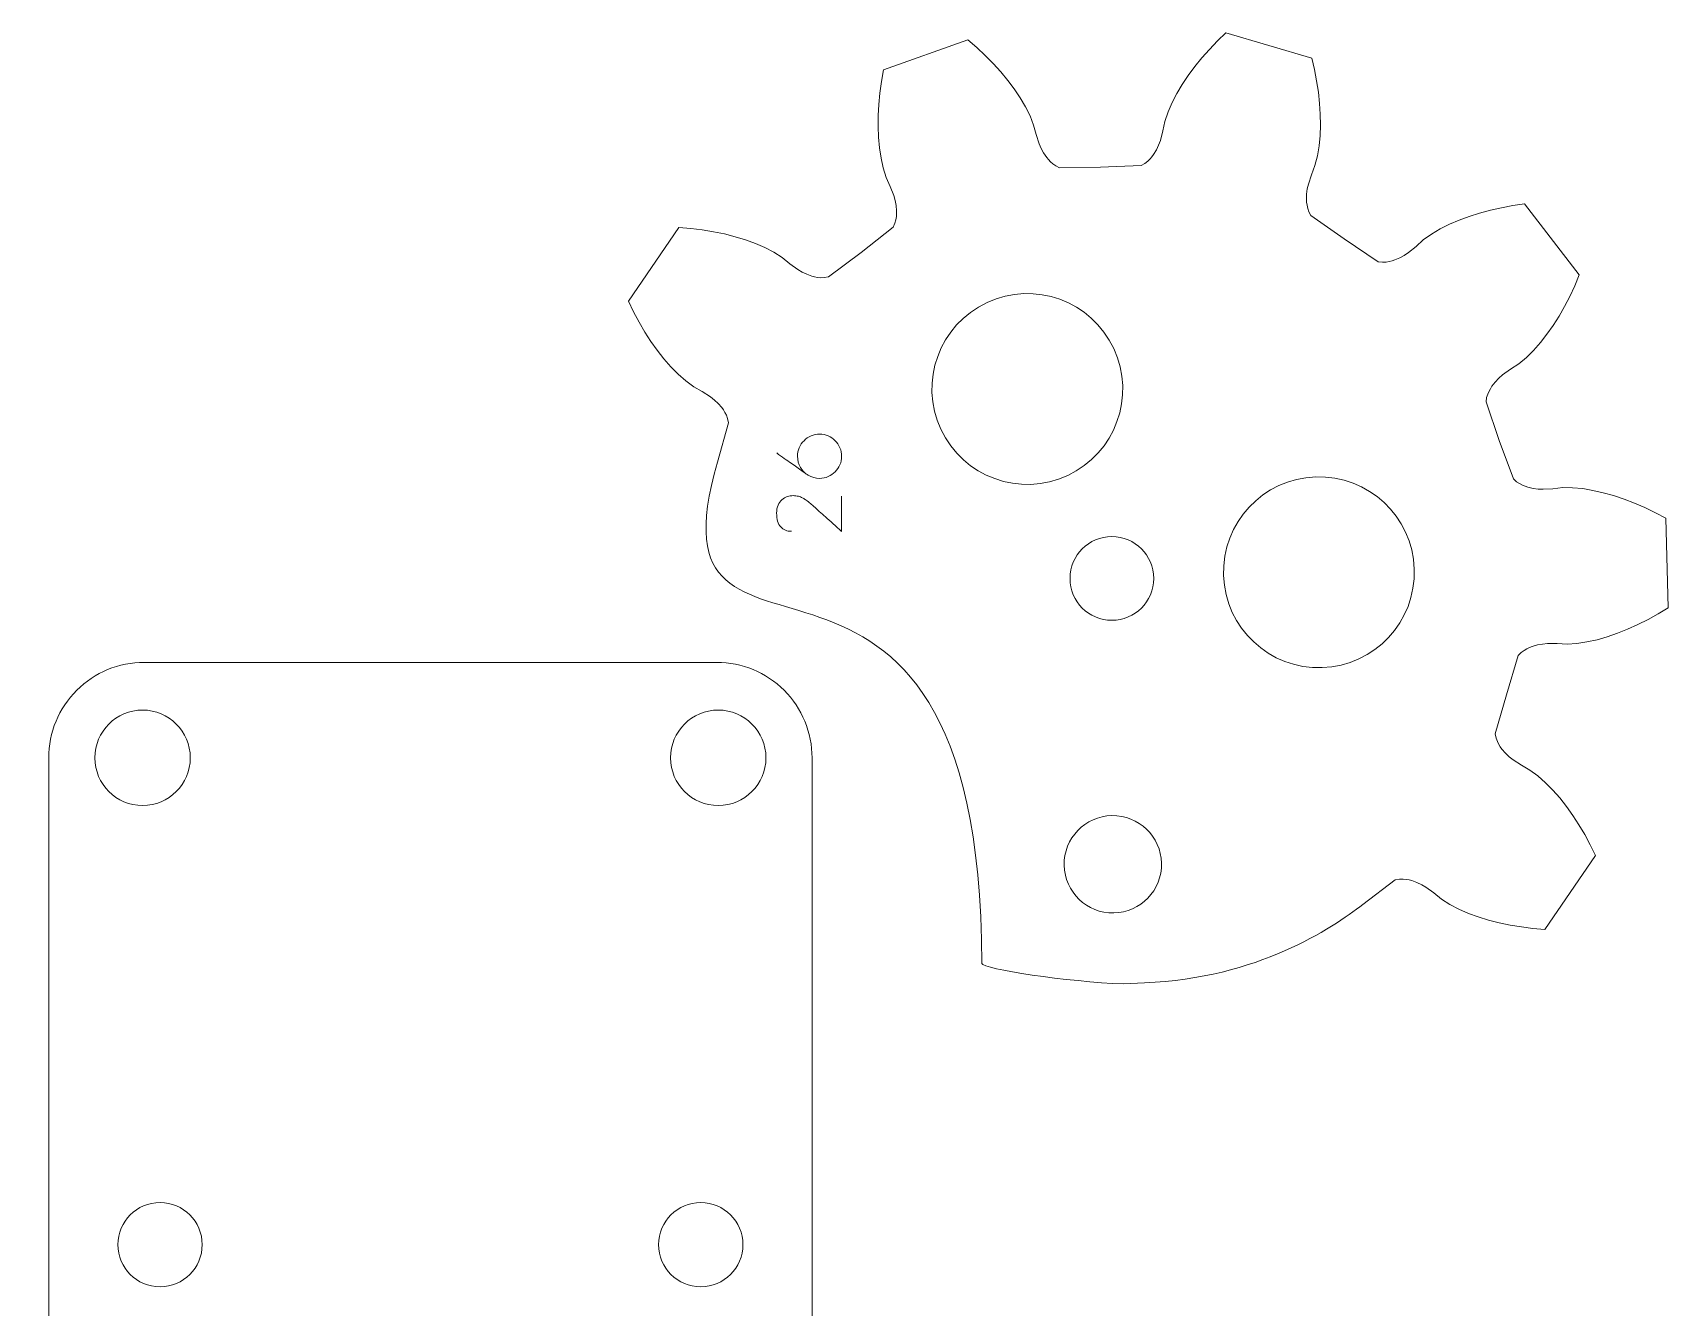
# Model space of a CAD drawing. Header units: millimetres. Extents: x 1 to 3601, y 1 to 1216.
# Drawn here: x 511.7 to 563.2, y 113.8 to 153.9 of the extents above; entities that cross this region are included whole.
import ezdxf

# ---------------------------------------------------------------- set-up
doc = ezdxf.new("R2010")
doc.units = ezdxf.units.MM
doc.layers.get('0').update_dxf_attribs({"lineweight": 5})
doc.layers.add('MARCATGE', color=1, linetype='Continuous', lineweight=5)
doc.layers.add('TALL 1', color=4, linetype='Continuous', lineweight=5)

msp = doc.modelspace()

# ---------------------------------------------------------------- linework, layer by layer
for points, knots in [([(545.3, 149.644), (545.3, 149.644), (544.017, 149.622), (544.017, 149.622), (544.017, 149.622), (544.017, 149.622), (543.896, 149.683), (543.896, 149.683), (543.896, 149.683), (543.896, 149.683), (543.805, 149.747), (543.805, 149.747), (543.805, 149.747), (543.805, 149.747), (543.73, 149.814), (543.73, 149.814), (543.73, 149.814), (543.73, 149.814), (543.666, 149.881), (543.666, 149.881), (543.666, 149.881), (543.666, 149.881), (543.609, 149.95), (543.609, 149.95), (543.609, 149.95), (543.609, 149.95), (543.514, 150.09), (543.514, 150.09), (543.514, 150.09), (543.514, 150.09), (543.437, 150.232), (543.437, 150.232), (543.437, 150.232), (543.437, 150.232), (543.373, 150.377), (543.373, 150.377), (543.373, 150.377), (543.373, 150.377), (543.276, 150.671), (543.276, 150.671), (543.276, 150.671), (543.276, 150.671), (543.199, 150.968), (543.199, 150.968), (543.199, 150.968), (543.199, 150.968), (543.085, 151.259), (543.085, 151.259), (543.085, 151.259), (543.085, 151.259), (542.942, 151.544), (542.942, 151.544), (542.942, 151.544), (542.942, 151.544), (542.776, 151.824), (542.776, 151.824), (542.776, 151.824), (542.776, 151.824), (542.591, 152.1), (542.591, 152.1), (542.591, 152.1), (542.591, 152.1), (542.387, 152.37), (542.387, 152.37), (542.387, 152.37), (542.387, 152.37), (542.167, 152.636), (542.167, 152.636), (542.167, 152.636), (542.167, 152.636), (541.93, 152.897), (541.93, 152.897), (541.93, 152.897), (541.93, 152.897), (541.679, 153.151), (541.679, 153.151), (541.679, 153.151), (541.679, 153.151), (541.412, 153.4), (541.412, 153.4), (541.412, 153.4), (541.412, 153.4), (541.131, 153.643), (541.131, 153.643), (541.131, 153.643), (541.131, 153.643), (538.478, 152.699), (538.478, 152.699), (538.478, 152.699), (538.478, 152.699), (538.414, 152.334), (538.414, 152.334), (538.414, 152.334), (538.414, 152.334), (538.365, 151.972), (538.365, 151.972), (538.365, 151.972), (538.365, 151.972), (538.33, 151.616), (538.33, 151.616), (538.33, 151.616), (538.33, 151.616), (538.311, 151.264), (538.311, 151.264), (538.311, 151.264), (538.311, 151.264), (538.309, 150.919), (538.309, 150.919), (538.309, 150.919), (538.309, 150.919), (538.322, 150.581), (538.322, 150.581), (538.322, 150.581), (538.322, 150.581), (538.352, 150.25), (538.352, 150.25), (538.352, 150.25), (538.352, 150.25), (538.401, 149.928), (538.401, 149.928), (538.401, 149.928), (538.401, 149.928), (538.47, 149.617), (538.47, 149.617), (538.47, 149.617), (538.47, 149.617), (538.565, 149.319), (538.565, 149.319), (538.565, 149.319), (538.565, 149.319), (538.693, 149.04), (538.693, 149.04), (538.693, 149.04), (538.693, 149.04), (538.804, 148.751), (538.804, 148.751), (538.804, 148.751), (538.804, 148.751), (538.846, 148.599), (538.846, 148.599), (538.846, 148.599), (538.846, 148.599), (538.875, 148.439), (538.875, 148.439), (538.875, 148.439), (538.875, 148.439), (538.89, 148.271), (538.89, 148.271), (538.89, 148.271), (538.89, 148.271), (538.89, 148.182), (538.89, 148.182), (538.89, 148.182), (538.89, 148.182), (538.883, 148.089), (538.883, 148.089), (538.883, 148.089), (538.883, 148.089), (538.866, 147.99), (538.866, 147.99), (538.866, 147.99), (538.866, 147.99), (538.836, 147.882), (538.836, 147.882), (538.836, 147.882), (538.836, 147.882), (538.781, 147.758), (538.781, 147.758), (538.781, 147.758), (538.781, 147.758), (537.772, 146.965), (537.772, 146.965), (537.772, 146.965), (537.772, 146.965), (536.747, 146.193), (536.747, 146.193), (536.747, 146.193), (536.747, 146.193), (536.613, 146.171), (536.613, 146.171), (536.613, 146.171), (536.613, 146.171), (536.502, 146.17), (536.502, 146.17), (536.502, 146.17), (536.502, 146.17), (536.402, 146.18), (536.402, 146.18), (536.402, 146.18), (536.402, 146.18), (536.31, 146.196), (536.31, 146.196), (536.31, 146.196), (536.31, 146.196), (536.224, 146.219), (536.224, 146.219), (536.224, 146.219), (536.224, 146.219), (536.065, 146.276), (536.065, 146.276), (536.065, 146.276), (536.065, 146.276), (535.918, 146.346), (535.918, 146.346), (535.918, 146.346), (535.918, 146.346), (535.782, 146.425), (535.782, 146.425), (535.782, 146.425), (535.782, 146.425), (535.531, 146.606), (535.531, 146.606), (535.531, 146.606), (535.531, 146.606), (535.294, 146.802), (535.294, 146.802), (535.294, 146.802), (535.294, 146.802), (535.03, 146.969), (535.03, 146.969), (535.03, 146.969), (535.03, 146.969), (534.747, 147.116), (534.747, 147.116), (534.747, 147.116), (534.747, 147.116), (534.449, 147.245), (534.449, 147.245), (534.449, 147.245), (534.449, 147.245), (534.137, 147.359), (534.137, 147.359), (534.137, 147.359), (534.137, 147.359), (533.813, 147.459), (533.813, 147.459), (533.813, 147.459), (533.813, 147.459), (533.478, 147.544), (533.478, 147.544), (533.478, 147.544), (533.478, 147.544), (533.134, 147.616), (533.134, 147.616), (533.134, 147.616), (533.134, 147.616), (532.781, 147.674), (532.781, 147.674), (532.781, 147.674), (532.781, 147.674), (532.418, 147.719), (532.418, 147.719), (532.418, 147.719), (532.418, 147.719), (532.048, 147.75), (532.048, 147.75), (532.048, 147.75), (532.048, 147.75), (530.457, 145.427), (530.457, 145.427), (530.457, 145.427), (530.457, 145.427), (530.62, 145.093), (530.62, 145.093), (530.62, 145.093), (530.62, 145.093), (530.792, 144.772), (530.792, 144.772), (530.792, 144.772), (530.792, 144.772), (530.974, 144.463), (530.974, 144.463), (530.974, 144.463), (530.974, 144.463), (531.166, 144.168), (531.166, 144.168), (531.166, 144.168), (531.166, 144.168), (531.366, 143.887), (531.366, 143.887), (531.366, 143.887), (531.366, 143.887), (531.576, 143.621), (531.576, 143.621), (531.576, 143.621), (531.576, 143.621), (531.795, 143.371), (531.795, 143.371), (531.795, 143.371), (531.795, 143.371), (532.023, 143.14), (532.023, 143.14), (532.023, 143.14), (532.023, 143.14), (532.262, 142.928), (532.262, 142.928), (532.262, 142.928), (532.262, 142.928), (532.514, 142.743), (532.514, 142.743), (532.514, 142.743), (532.514, 142.743), (532.782, 142.593), (532.782, 142.593), (532.782, 142.593), (532.782, 142.593), (533.041, 142.425), (533.041, 142.425), (533.041, 142.425), (533.041, 142.425), (533.164, 142.326), (533.164, 142.326), (533.164, 142.326), (533.164, 142.326), (533.282, 142.214), (533.282, 142.214), (533.282, 142.214), (533.282, 142.214), (533.393, 142.086), (533.393, 142.086), (533.393, 142.086), (533.393, 142.086), (533.445, 142.014), (533.445, 142.014), (533.445, 142.014), (533.445, 142.014), (533.494, 141.935), (533.494, 141.935), (533.494, 141.935), (533.494, 141.935), (533.539, 141.845), (533.539, 141.845), (533.539, 141.845), (533.539, 141.845), (533.578, 141.741), (533.578, 141.741), (533.578, 141.741), (533.578, 141.741), (533.606, 141.608), (533.606, 141.608), (533.606, 141.608), (533.606, 141.608), (533.256, 140.373), (533.256, 140.373), (533.256, 140.373), (530.826, 131.965), (541.506, 141.022), (541.572, 124.62), (541.572, 124.62), (541.591, 124.442), (544.286, 124.043), (546.017, 123.975), (546.017, 123.975), (546.017, 123.975), (546.688, 124.011), (546.688, 124.011), (546.688, 124.011), (550.238, 124.154), (552.581, 125.718), (553.545, 126.474), (553.545, 126.474), (553.545, 126.474), (554.57, 127.247), (554.57, 127.247), (554.57, 127.247), (554.57, 127.247), (554.704, 127.268), (554.704, 127.268), (554.704, 127.268), (554.704, 127.268), (554.815, 127.27), (554.815, 127.27), (554.815, 127.27), (554.815, 127.27), (554.915, 127.26), (554.915, 127.26), (554.915, 127.26), (554.915, 127.26), (555.007, 127.243), (555.007, 127.243), (555.007, 127.243), (555.007, 127.243), (555.093, 127.221), (555.093, 127.221), (555.093, 127.221), (555.093, 127.221), (555.252, 127.163), (555.252, 127.163), (555.252, 127.163), (555.252, 127.163), (555.399, 127.094), (555.399, 127.094), (555.399, 127.094), (555.399, 127.094), (555.535, 127.015), (555.535, 127.015), (555.535, 127.015), (555.535, 127.015), (555.786, 126.834), (555.786, 126.834), (555.786, 126.834), (555.786, 126.834), (556.023, 126.638), (556.023, 126.638), (556.023, 126.638), (556.023, 126.638), (556.286, 126.47), (556.286, 126.47), (556.286, 126.47), (556.286, 126.47), (556.57, 126.324), (556.57, 126.324), (556.57, 126.324), (556.57, 126.324), (556.868, 126.194), (556.868, 126.194), (556.868, 126.194), (556.868, 126.194), (557.18, 126.08), (557.18, 126.08), (557.18, 126.08), (557.18, 126.08), (557.504, 125.981), (557.504, 125.981), (557.504, 125.981), (557.504, 125.981), (557.839, 125.896), (557.839, 125.896), (557.839, 125.896), (557.839, 125.896), (558.183, 125.824), (558.183, 125.824), (558.183, 125.824), (558.183, 125.824), (558.537, 125.766), (558.537, 125.766), (558.537, 125.766), (558.537, 125.766), (558.899, 125.721), (558.899, 125.721), (558.899, 125.721), (558.899, 125.721), (559.269, 125.69), (559.269, 125.69), (559.269, 125.69), (559.269, 125.69), (560.86, 128.012), (560.86, 128.012), (560.86, 128.012), (560.86, 128.012), (560.697, 128.346), (560.697, 128.346), (560.697, 128.346), (560.697, 128.346), (560.524, 128.668), (560.524, 128.668), (560.524, 128.668), (560.524, 128.668), (560.343, 128.976), (560.343, 128.976), (560.343, 128.976), (560.343, 128.976), (560.151, 129.272), (560.151, 129.272), (560.151, 129.272), (560.151, 129.272), (559.951, 129.553), (559.951, 129.553), (559.951, 129.553), (559.951, 129.553), (559.741, 129.819), (559.741, 129.819), (559.741, 129.819), (559.741, 129.819), (559.522, 130.068), (559.522, 130.068), (559.522, 130.068), (559.522, 130.068), (559.294, 130.3), (559.294, 130.3), (559.294, 130.3), (559.294, 130.3), (559.055, 130.511), (559.055, 130.511), (559.055, 130.511), (559.055, 130.511), (558.803, 130.696), (558.803, 130.696), (558.803, 130.696), (558.803, 130.696), (558.535, 130.846), (558.535, 130.846), (558.535, 130.846), (558.535, 130.846), (558.276, 131.015), (558.276, 131.015), (558.276, 131.015), (558.276, 131.015), (558.153, 131.114), (558.153, 131.114), (558.153, 131.114), (558.153, 131.114), (558.035, 131.226), (558.035, 131.226), (558.035, 131.226), (558.035, 131.226), (557.924, 131.353), (557.924, 131.353), (557.924, 131.353), (557.924, 131.353), (557.872, 131.425), (557.872, 131.425), (557.872, 131.425), (557.872, 131.425), (557.823, 131.505), (557.823, 131.505), (557.823, 131.505), (557.823, 131.505), (557.778, 131.594), (557.778, 131.594), (557.778, 131.594), (557.778, 131.594), (557.739, 131.699), (557.739, 131.699), (557.739, 131.699), (557.739, 131.699), (557.711, 131.832), (557.711, 131.832), (557.711, 131.832), (557.711, 131.832), (558.061, 133.066), (558.061, 133.066), (558.061, 133.066), (558.061, 133.066), (558.436, 134.294), (558.436, 134.294), (558.436, 134.294), (558.436, 134.294), (558.531, 134.39), (558.531, 134.39), (558.531, 134.39), (558.531, 134.39), (558.621, 134.457), (558.621, 134.457), (558.621, 134.457), (558.621, 134.457), (558.707, 134.508), (558.707, 134.508), (558.707, 134.508), (558.707, 134.508), (558.792, 134.548), (558.792, 134.548), (558.792, 134.548), (558.792, 134.548), (558.875, 134.58), (558.875, 134.58), (558.875, 134.58), (558.875, 134.58), (559.037, 134.627), (559.037, 134.627), (559.037, 134.627), (559.037, 134.627), (559.196, 134.657), (559.196, 134.657), (559.196, 134.657), (559.196, 134.657), (559.354, 134.674), (559.354, 134.674), (559.354, 134.674), (559.354, 134.674), (559.663, 134.675), (559.663, 134.675), (559.663, 134.675), (559.663, 134.675), (559.969, 134.656), (559.969, 134.656), (559.969, 134.656), (559.969, 134.656), (560.281, 134.675), (560.281, 134.675), (560.281, 134.675), (560.281, 134.675), (560.597, 134.723), (560.597, 134.723), (560.597, 134.723), (560.597, 134.723), (560.914, 134.794), (560.914, 134.794), (560.914, 134.794), (560.914, 134.794), (561.234, 134.885), (561.234, 134.885), (561.234, 134.885), (561.234, 134.885), (561.554, 134.995), (561.554, 134.995), (561.554, 134.995), (561.554, 134.995), (561.875, 135.122), (561.875, 135.122), (561.875, 135.122), (561.875, 135.122), (562.196, 135.266), (562.196, 135.266), (562.196, 135.266), (562.196, 135.266), (562.516, 135.427), (562.516, 135.427), (562.516, 135.427), (562.516, 135.427), (562.835, 135.604), (562.835, 135.604), (562.835, 135.604), (562.835, 135.604), (563.153, 135.796), (563.153, 135.796), (563.153, 135.796), (563.153, 135.796), (563.075, 138.611), (563.075, 138.611), (563.075, 138.611), (563.075, 138.611), (562.747, 138.785), (562.747, 138.785), (562.747, 138.785), (562.747, 138.785), (562.418, 138.943), (562.418, 138.943), (562.418, 138.943), (562.418, 138.943), (562.09, 139.086), (562.09, 139.086), (562.09, 139.086), (562.09, 139.086), (561.761, 139.213), (561.761, 139.213), (561.761, 139.213), (561.761, 139.213), (561.434, 139.322), (561.434, 139.322), (561.434, 139.322), (561.434, 139.322), (561.108, 139.414), (561.108, 139.414), (561.108, 139.414), (561.108, 139.414), (560.784, 139.487), (560.784, 139.487), (560.784, 139.487), (560.784, 139.487), (560.463, 139.541), (560.463, 139.541), (560.463, 139.541), (560.463, 139.541), (560.146, 139.571), (560.146, 139.571), (560.146, 139.571), (560.146, 139.571), (559.833, 139.573), (559.833, 139.573), (559.833, 139.573), (559.833, 139.573), (559.528, 139.537), (559.528, 139.537), (559.528, 139.537), (559.528, 139.537), (559.219, 139.521), (559.219, 139.521), (559.219, 139.521), (559.219, 139.521), (559.061, 139.529), (559.061, 139.529), (559.061, 139.529), (559.061, 139.529), (558.901, 139.55), (558.901, 139.55), (558.901, 139.55), (558.901, 139.55), (558.736, 139.588), (558.736, 139.588), (558.736, 139.588), (558.736, 139.588), (558.651, 139.615), (558.651, 139.615), (558.651, 139.615), (558.651, 139.615), (558.565, 139.651), (558.565, 139.651), (558.565, 139.651), (558.565, 139.651), (558.476, 139.697), (558.476, 139.697), (558.476, 139.697), (558.476, 139.697), (558.383, 139.759), (558.383, 139.759), (558.383, 139.759), (558.383, 139.759), (558.282, 139.849), (558.282, 139.849), (558.282, 139.849), (558.282, 139.849), (557.84, 141.054), (557.84, 141.054), (557.84, 141.054), (557.84, 141.054), (557.422, 142.267), (557.422, 142.267), (557.422, 142.267), (557.422, 142.267), (557.442, 142.401), (557.442, 142.401), (557.442, 142.401), (557.442, 142.401), (557.476, 142.508), (557.476, 142.508), (557.476, 142.508), (557.476, 142.508), (557.516, 142.6), (557.516, 142.6), (557.516, 142.6), (557.516, 142.6), (557.56, 142.682), (557.56, 142.682), (557.56, 142.682), (557.56, 142.682), (557.608, 142.757), (557.608, 142.757), (557.608, 142.757), (557.608, 142.757), (557.712, 142.891), (557.712, 142.891), (557.712, 142.891), (557.712, 142.891), (557.823, 143.008), (557.823, 143.008), (557.823, 143.008), (557.823, 143.008), (557.941, 143.114), (557.941, 143.114), (557.941, 143.114), (557.941, 143.114), (558.19, 143.297), (558.19, 143.297), (558.19, 143.297), (558.19, 143.297), (558.449, 143.461), (558.449, 143.461), (558.449, 143.461), (558.449, 143.461), (558.69, 143.66), (558.69, 143.66), (558.69, 143.66), (558.69, 143.66), (558.917, 143.884), (558.917, 143.884), (558.917, 143.884), (558.917, 143.884), (559.133, 144.129), (559.133, 144.129), (559.133, 144.129), (559.133, 144.129), (559.338, 144.39), (559.338, 144.39), (559.338, 144.39), (559.338, 144.39), (559.532, 144.667), (559.532, 144.667), (559.532, 144.667), (559.532, 144.667), (559.717, 144.959), (559.717, 144.959), (559.717, 144.959), (559.717, 144.959), (559.891, 145.264), (559.891, 145.264), (559.891, 145.264), (559.891, 145.264), (560.056, 145.582), (560.056, 145.582), (560.056, 145.582), (560.056, 145.582), (560.211, 145.913), (560.211, 145.913), (560.211, 145.913), (560.211, 145.913), (560.355, 146.255), (560.355, 146.255), (560.355, 146.255), (560.355, 146.255), (558.637, 148.486), (558.637, 148.486), (558.637, 148.486), (558.637, 148.486), (558.269, 148.435), (558.269, 148.435), (558.269, 148.435), (558.269, 148.435), (557.91, 148.37), (557.91, 148.37), (557.91, 148.37), (557.91, 148.37), (557.561, 148.292), (557.561, 148.292), (557.561, 148.292), (557.561, 148.292), (557.221, 148.202), (557.221, 148.202), (557.221, 148.202), (557.221, 148.202), (556.892, 148.098), (556.892, 148.098), (556.892, 148.098), (556.892, 148.098), (556.574, 147.981), (556.574, 147.981), (556.574, 147.981), (556.574, 147.981), (556.269, 147.85), (556.269, 147.85), (556.269, 147.85), (556.269, 147.85), (555.978, 147.704), (555.978, 147.704), (555.978, 147.704), (555.978, 147.704), (555.703, 147.542), (555.703, 147.542), (555.703, 147.542), (555.703, 147.542), (555.449, 147.36), (555.449, 147.36), (555.449, 147.36), (555.449, 147.36), (555.224, 147.151), (555.224, 147.151), (555.224, 147.151), (555.224, 147.151), (554.983, 146.957), (554.983, 146.957), (554.983, 146.957), (554.983, 146.957), (554.851, 146.87), (554.851, 146.87), (554.851, 146.87), (554.851, 146.87), (554.708, 146.793), (554.708, 146.793), (554.708, 146.793), (554.708, 146.793), (554.553, 146.727), (554.553, 146.727), (554.553, 146.727), (554.553, 146.727), (554.468, 146.699), (554.468, 146.699), (554.468, 146.699), (554.468, 146.699), (554.377, 146.677), (554.377, 146.677), (554.377, 146.677), (554.377, 146.677), (554.278, 146.662), (554.278, 146.662), (554.278, 146.662), (554.278, 146.662), (554.167, 146.657), (554.167, 146.657), (554.167, 146.657), (554.167, 146.657), (554.032, 146.672), (554.032, 146.672), (554.032, 146.672), (554.032, 146.672), (552.966, 147.386), (552.966, 147.386), (552.966, 147.386), (552.966, 147.386), (551.914, 148.122), (551.914, 148.122), (551.914, 148.122), (551.914, 148.122), (551.852, 148.243), (551.852, 148.243), (551.852, 148.243), (551.852, 148.243), (551.817, 148.349), (551.817, 148.349), (551.817, 148.349), (551.817, 148.349), (551.795, 148.447), (551.795, 148.447), (551.795, 148.447), (551.795, 148.447), (551.783, 148.539), (551.783, 148.539), (551.783, 148.539), (551.783, 148.539), (551.777, 148.628), (551.777, 148.628), (551.777, 148.628), (551.777, 148.628), (551.783, 148.797), (551.783, 148.797), (551.783, 148.797), (551.783, 148.797), (551.804, 148.958), (551.804, 148.958), (551.804, 148.958), (551.804, 148.958), (551.837, 149.112), (551.837, 149.112), (551.837, 149.112), (551.837, 149.112), (551.931, 149.407), (551.931, 149.407), (551.931, 149.407), (551.931, 149.407), (552.044, 149.692), (552.044, 149.692), (552.044, 149.692), (552.044, 149.692), (552.122, 149.995), (552.122, 149.995), (552.122, 149.995), (552.122, 149.995), (552.174, 150.31), (552.174, 150.31), (552.174, 150.31), (552.174, 150.31), (552.205, 150.634), (552.205, 150.634), (552.205, 150.634), (552.205, 150.634), (552.217, 150.965), (552.217, 150.965), (552.217, 150.965), (552.217, 150.965), (552.211, 151.304), (552.211, 151.304), (552.211, 151.304), (552.211, 151.304), (552.189, 151.649), (552.189, 151.649), (552.189, 151.649), (552.189, 151.649), (552.151, 151.998), (552.151, 151.998), (552.151, 151.998), (552.151, 151.998), (552.097, 152.353), (552.097, 152.353), (552.097, 152.353), (552.097, 152.353), (552.028, 152.711), (552.028, 152.711), (552.028, 152.711), (552.028, 152.711), (551.943, 153.072), (551.943, 153.072), (551.943, 153.072), (551.943, 153.072), (549.242, 153.868), (549.242, 153.868), (549.242, 153.868), (549.242, 153.868), (548.975, 153.61), (548.975, 153.61), (548.975, 153.61), (548.975, 153.61), (548.723, 153.346), (548.723, 153.346), (548.723, 153.346), (548.723, 153.346), (548.485, 153.078), (548.485, 153.078), (548.485, 153.078), (548.485, 153.078), (548.264, 152.805), (548.264, 152.805), (548.264, 152.805), (548.264, 152.805), (548.058, 152.527), (548.058, 152.527), (548.058, 152.527), (548.058, 152.527), (547.87, 152.246), (547.87, 152.246), (547.87, 152.246), (547.87, 152.246), (547.7, 151.96), (547.7, 151.96), (547.7, 151.96), (547.7, 151.96), (547.551, 151.672), (547.551, 151.672), (547.551, 151.672), (547.551, 151.672), (547.424, 151.379), (547.424, 151.379), (547.424, 151.379), (547.424, 151.379), (547.325, 151.082), (547.325, 151.082), (547.325, 151.082), (547.325, 151.082), (547.265, 150.781), (547.265, 150.781), (547.265, 150.781), (547.265, 150.781), (547.185, 150.483), (547.185, 150.483), (547.185, 150.483), (547.185, 150.483), (547.129, 150.335), (547.129, 150.335), (547.129, 150.335), (547.129, 150.335), (547.059, 150.188), (547.059, 150.188), (547.059, 150.188), (547.059, 150.188), (546.972, 150.043), (546.972, 150.043), (546.972, 150.043), (546.972, 150.043), (546.92, 149.971), (546.92, 149.971), (546.92, 149.971), (546.92, 149.971), (546.859, 149.9), (546.859, 149.9), (546.859, 149.9), (546.859, 149.9), (546.788, 149.83), (546.788, 149.83), (546.788, 149.83), (546.788, 149.83), (546.7, 149.76), (546.7, 149.76), (546.7, 149.76), (546.7, 149.76), (546.583, 149.693), (546.583, 149.693), (546.583, 149.693), (546.583, 149.693), (545.3, 149.644), (545.3, 149.644)], [0, 0, 0, 0, 0.003802, 0.003802, 0.003802, 0.003802, 0.007605, 0.007605, 0.007605, 0.007605, 0.011407, 0.011407, 0.011407, 0.011407, 0.015209, 0.015209, 0.015209, 0.015209, 0.019011, 0.019011, 0.019011, 0.019011, 0.022814, 0.022814, 0.022814, 0.022814, 0.026616, 0.026616, 0.026616, 0.026616, 0.030418, 0.030418, 0.030418, 0.030418, 0.034221, 0.034221, 0.034221, 0.034221, 0.038023, 0.038023, 0.038023, 0.038023, 0.041825, 0.041825, 0.041825, 0.041825, 0.045627, 0.045627, 0.045627, 0.045627, 0.04943, 0.04943, 0.04943, 0.04943, 0.053232, 0.053232, 0.053232, 0.053232, 0.057034, 0.057034, 0.057034, 0.057034, 0.060837, 0.060837, 0.060837, 0.060837, 0.064639, 0.064639, 0.064639, 0.064639, 0.068441, 0.068441, 0.068441, 0.068441, 0.072243, 0.072243, 0.072243, 0.072243, 0.076046, 0.076046, 0.076046, 0.076046, 0.079848, 0.079848, 0.079848, 0.079848, 0.08365, 0.08365, 0.08365, 0.08365, 0.087452, 0.087452, 0.087452, 0.087452, 0.091255, 0.091255, 0.091255, 0.091255, 0.095057, 0.095057, 0.095057, 0.095057, 0.098859, 0.098859, 0.098859, 0.098859, 0.102662, 0.102662, 0.102662, 0.102662, 0.106464, 0.106464, 0.106464, 0.106464, 0.110266, 0.110266, 0.110266, 0.110266, 0.114068, 0.114068, 0.114068, 0.114068, 0.117871, 0.117871, 0.117871, 0.117871, 0.121673, 0.121673, 0.121673, 0.121673, 0.125475, 0.125475, 0.125475, 0.125475, 0.129278, 0.129278, 0.129278, 0.129278, 0.13308, 0.13308, 0.13308, 0.13308, 0.136882, 0.136882, 0.136882, 0.136882, 0.140684, 0.140684, 0.140684, 0.140684, 0.144487, 0.144487, 0.144487, 0.144487, 0.148289, 0.148289, 0.148289, 0.148289, 0.152091, 0.152091, 0.152091, 0.152091, 0.155894, 0.155894, 0.155894, 0.155894, 0.159696, 0.159696, 0.159696, 0.159696, 0.163498, 0.163498, 0.163498, 0.163498, 0.1673, 0.1673, 0.1673, 0.1673, 0.171103, 0.171103, 0.171103, 0.171103, 0.174905, 0.174905, 0.174905, 0.174905, 0.178707, 0.178707, 0.178707, 0.178707, 0.18251, 0.18251, 0.18251, 0.18251, 0.186312, 0.186312, 0.186312, 0.186312, 0.190114, 0.190114, 0.190114, 0.190114, 0.193916, 0.193916, 0.193916, 0.193916, 0.197719, 0.197719, 0.197719, 0.197719, 0.201521, 0.201521, 0.201521, 0.201521, 0.205323, 0.205323, 0.205323, 0.205323, 0.209125, 0.209125, 0.209125, 0.209125, 0.212928, 0.212928, 0.212928, 0.212928, 0.21673, 0.21673, 0.21673, 0.21673, 0.220532, 0.220532, 0.220532, 0.220532, 0.224335, 0.224335, 0.224335, 0.224335, 0.228137, 0.228137, 0.228137, 0.228137, 0.231939, 0.231939, 0.231939, 0.231939, 0.235741, 0.235741, 0.235741, 0.235741, 0.239544, 0.239544, 0.239544, 0.239544, 0.243346, 0.243346, 0.243346, 0.243346, 0.247148, 0.247148, 0.247148, 0.247148, 0.250951, 0.250951, 0.250951, 0.250951, 0.254753, 0.254753, 0.254753, 0.254753, 0.258555, 0.258555, 0.258555, 0.258555, 0.262357, 0.262357, 0.262357, 0.262357, 0.26616, 0.26616, 0.26616, 0.26616, 0.269962, 0.269962, 0.269962, 0.269962, 0.273764, 0.273764, 0.273764, 0.273764, 0.277567, 0.277567, 0.277567, 0.277567, 0.281369, 0.281369, 0.281369, 0.281369, 0.285171, 0.285171, 0.285171, 0.285171, 0.288973, 0.288973, 0.288973, 0.288973, 0.292776, 0.292776, 0.292776, 0.292776, 0.296578, 0.296578, 0.296578, 0.296578, 0.30038, 0.30038, 0.30038, 0.30038, 0.304183, 0.304183, 0.304183, 0.304183, 0.307985, 0.307985, 0.307985, 0.307985, 0.311787, 0.311787, 0.311787, 0.311787, 0.315589, 0.315589, 0.315589, 0.315589, 0.319392, 0.319392, 0.319392, 0.319392, 0.323194, 0.323194, 0.323194, 0.323194, 0.326996, 0.326996, 0.326996, 0.326996, 0.330798, 0.330798, 0.330798, 0.330798, 0.334601, 0.334601, 0.334601, 0.334601, 0.338403, 0.338403, 0.338403, 0.338403, 0.342205, 0.342205, 0.342205, 0.342205, 0.346008, 0.346008, 0.346008, 0.346008, 0.34981, 0.34981, 0.34981, 0.34981, 0.353612, 0.353612, 0.353612, 0.353612, 0.357414, 0.357414, 0.357414, 0.357414, 0.361217, 0.361217, 0.361217, 0.361217, 0.365019, 0.365019, 0.365019, 0.365019, 0.368821, 0.368821, 0.368821, 0.368821, 0.372624, 0.372624, 0.372624, 0.372624, 0.376426, 0.376426, 0.376426, 0.376426, 0.380228, 0.380228, 0.380228, 0.380228, 0.38403, 0.38403, 0.38403, 0.38403, 0.387833, 0.387833, 0.387833, 0.387833, 0.391635, 0.391635, 0.391635, 0.391635, 0.395437, 0.395437, 0.395437, 0.395437, 0.39924, 0.39924, 0.39924, 0.39924, 0.403042, 0.403042, 0.403042, 0.403042, 0.406844, 0.406844, 0.406844, 0.406844, 0.410646, 0.410646, 0.410646, 0.410646, 0.414449, 0.414449, 0.414449, 0.414449, 0.418251, 0.418251, 0.418251, 0.418251, 0.422053, 0.422053, 0.422053, 0.422053, 0.425856, 0.425856, 0.425856, 0.425856, 0.429658, 0.429658, 0.429658, 0.429658, 0.43346, 0.43346, 0.43346, 0.43346, 0.437262, 0.437262, 0.437262, 0.437262, 0.441065, 0.441065, 0.441065, 0.441065, 0.444867, 0.444867, 0.444867, 0.444867, 0.448669, 0.448669, 0.448669, 0.448669, 0.452471, 0.452471, 0.452471, 0.452471, 0.456274, 0.456274, 0.456274, 0.456274, 0.460076, 0.460076, 0.460076, 0.460076, 0.463878, 0.463878, 0.463878, 0.463878, 0.467681, 0.467681, 0.467681, 0.467681, 0.471483, 0.471483, 0.471483, 0.471483, 0.475285, 0.475285, 0.475285, 0.475285, 0.479087, 0.479087, 0.479087, 0.479087, 0.48289, 0.48289, 0.48289, 0.48289, 0.486692, 0.486692, 0.486692, 0.486692, 0.490494, 0.490494, 0.490494, 0.490494, 0.494297, 0.494297, 0.494297, 0.494297, 0.498099, 0.498099, 0.498099, 0.498099, 0.501901, 0.501901, 0.501901, 0.501901, 0.505703, 0.505703, 0.505703, 0.505703, 0.509506, 0.509506, 0.509506, 0.509506, 0.513308, 0.513308, 0.513308, 0.513308, 0.51711, 0.51711, 0.51711, 0.51711, 0.520913, 0.520913, 0.520913, 0.520913, 0.524715, 0.524715, 0.524715, 0.524715, 0.528517, 0.528517, 0.528517, 0.528517, 0.532319, 0.532319, 0.532319, 0.532319, 0.536122, 0.536122, 0.536122, 0.536122, 0.539924, 0.539924, 0.539924, 0.539924, 0.543726, 0.543726, 0.543726, 0.543726, 0.547529, 0.547529, 0.547529, 0.547529, 0.551331, 0.551331, 0.551331, 0.551331, 0.555133, 0.555133, 0.555133, 0.555133, 0.558935, 0.558935, 0.558935, 0.558935, 0.562738, 0.562738, 0.562738, 0.562738, 0.56654, 0.56654, 0.56654, 0.56654, 0.570342, 0.570342, 0.570342, 0.570342, 0.574144, 0.574144, 0.574144, 0.574144, 0.577947, 0.577947, 0.577947, 0.577947, 0.581749, 0.581749, 0.581749, 0.581749, 0.585551, 0.585551, 0.585551, 0.585551, 0.589354, 0.589354, 0.589354, 0.589354, 0.593156, 0.593156, 0.593156, 0.593156, 0.596958, 0.596958, 0.596958, 0.596958, 0.60076, 0.60076, 0.60076, 0.60076, 0.604563, 0.604563, 0.604563, 0.604563, 0.608365, 0.608365, 0.608365, 0.608365, 0.612167, 0.612167, 0.612167, 0.612167, 0.61597, 0.61597, 0.61597, 0.61597, 0.619772, 0.619772, 0.619772, 0.619772, 0.623574, 0.623574, 0.623574, 0.623574, 0.627376, 0.627376, 0.627376, 0.627376, 0.631179, 0.631179, 0.631179, 0.631179, 0.634981, 0.634981, 0.634981, 0.634981, 0.638783, 0.638783, 0.638783, 0.638783, 0.642586, 0.642586, 0.642586, 0.642586, 0.646388, 0.646388, 0.646388, 0.646388, 0.65019, 0.65019, 0.65019, 0.65019, 0.653992, 0.653992, 0.653992, 0.653992, 0.657795, 0.657795, 0.657795, 0.657795, 0.661597, 0.661597, 0.661597, 0.661597, 0.665399, 0.665399, 0.665399, 0.665399, 0.669202, 0.669202, 0.669202, 0.669202, 0.673004, 0.673004, 0.673004, 0.673004, 0.676806, 0.676806, 0.676806, 0.676806, 0.680608, 0.680608, 0.680608, 0.680608, 0.684411, 0.684411, 0.684411, 0.684411, 0.688213, 0.688213, 0.688213, 0.688213, 0.692015, 0.692015, 0.692015, 0.692015, 0.695817, 0.695817, 0.695817, 0.695817, 0.69962, 0.69962, 0.69962, 0.69962, 0.703422, 0.703422, 0.703422, 0.703422, 0.707224, 0.707224, 0.707224, 0.707224, 0.711027, 0.711027, 0.711027, 0.711027, 0.714829, 0.714829, 0.714829, 0.714829, 0.718631, 0.718631, 0.718631, 0.718631, 0.722433, 0.722433, 0.722433, 0.722433, 0.726236, 0.726236, 0.726236, 0.726236, 0.730038, 0.730038, 0.730038, 0.730038, 0.73384, 0.73384, 0.73384, 0.73384, 0.737643, 0.737643, 0.737643, 0.737643, 0.741445, 0.741445, 0.741445, 0.741445, 0.745247, 0.745247, 0.745247, 0.745247, 0.749049, 0.749049, 0.749049, 0.749049, 0.752852, 0.752852, 0.752852, 0.752852, 0.756654, 0.756654, 0.756654, 0.756654, 0.760456, 0.760456, 0.760456, 0.760456, 0.764259, 0.764259, 0.764259, 0.764259, 0.768061, 0.768061, 0.768061, 0.768061, 0.771863, 0.771863, 0.771863, 0.771863, 0.775665, 0.775665, 0.775665, 0.775665, 0.779468, 0.779468, 0.779468, 0.779468, 0.78327, 0.78327, 0.78327, 0.78327, 0.787072, 0.787072, 0.787072, 0.787072, 0.790875, 0.790875, 0.790875, 0.790875, 0.794677, 0.794677, 0.794677, 0.794677, 0.798479, 0.798479, 0.798479, 0.798479, 0.802281, 0.802281, 0.802281, 0.802281, 0.806084, 0.806084, 0.806084, 0.806084, 0.809886, 0.809886, 0.809886, 0.809886, 0.813688, 0.813688, 0.813688, 0.813688, 0.81749, 0.81749, 0.81749, 0.81749, 0.821293, 0.821293, 0.821293, 0.821293, 0.825095, 0.825095, 0.825095, 0.825095, 0.828897, 0.828897, 0.828897, 0.828897, 0.8327, 0.8327, 0.8327, 0.8327, 0.836502, 0.836502, 0.836502, 0.836502, 0.840304, 0.840304, 0.840304, 0.840304, 0.844106, 0.844106, 0.844106, 0.844106, 0.847909, 0.847909, 0.847909, 0.847909, 0.851711, 0.851711, 0.851711, 0.851711, 0.855513, 0.855513, 0.855513, 0.855513, 0.859316, 0.859316, 0.859316, 0.859316, 0.863118, 0.863118, 0.863118, 0.863118, 0.86692, 0.86692, 0.86692, 0.86692, 0.870722, 0.870722, 0.870722, 0.870722, 0.874525, 0.874525, 0.874525, 0.874525, 0.878327, 0.878327, 0.878327, 0.878327, 0.882129, 0.882129, 0.882129, 0.882129, 0.885932, 0.885932, 0.885932, 0.885932, 0.889734, 0.889734, 0.889734, 0.889734, 0.893536, 0.893536, 0.893536, 0.893536, 0.897338, 0.897338, 0.897338, 0.897338, 0.901141, 0.901141, 0.901141, 0.901141, 0.904943, 0.904943, 0.904943, 0.904943, 0.908745, 0.908745, 0.908745, 0.908745, 0.912548, 0.912548, 0.912548, 0.912548, 0.91635, 0.91635, 0.91635, 0.91635, 0.920152, 0.920152, 0.920152, 0.920152, 0.923954, 0.923954, 0.923954, 0.923954, 0.927757, 0.927757, 0.927757, 0.927757, 0.931559, 0.931559, 0.931559, 0.931559, 0.935361, 0.935361, 0.935361, 0.935361, 0.939163, 0.939163, 0.939163, 0.939163, 0.942966, 0.942966, 0.942966, 0.942966, 0.946768, 0.946768, 0.946768, 0.946768, 0.95057, 0.95057, 0.95057, 0.95057, 0.954373, 0.954373, 0.954373, 0.954373, 0.958175, 0.958175, 0.958175, 0.958175, 0.961977, 0.961977, 0.961977, 0.961977, 0.965779, 0.965779, 0.965779, 0.965779, 0.969582, 0.969582, 0.969582, 0.969582, 0.973384, 0.973384, 0.973384, 0.973384, 0.977186, 0.977186, 0.977186, 0.977186, 0.980989, 0.980989, 0.980989, 0.980989, 0.984791, 0.984791, 0.984791, 0.984791, 0.988593, 0.988593, 0.988593, 0.988593, 0.992395, 0.992395, 0.992395, 0.992395, 1, 1, 1, 1]), ([(536.233, 98.399), (536.233, 98.399), (537.029, 98.521), (537.029, 99.882), (537.029, 99.882), (537.029, 100.996), (536.233, 101.222), (536.233, 101.053), (536.233, 101.053), (536.233, 101.053), (536.233, 131.082), (536.233, 131.082), (536.233, 131.082), (536.233, 131.878), (535.917, 132.641), (535.354, 133.203), (535.354, 133.203), (534.792, 133.766), (534.028, 134.082), (533.233, 134.082), (533.233, 134.082), (533.233, 134.082), (515.233, 134.082), (515.233, 134.082), (515.233, 134.082), (514.437, 134.082), (513.674, 133.766), (513.112, 133.203), (513.112, 133.203), (512.549, 132.641), (512.233, 131.878), (512.233, 131.082), (512.233, 131.082), (512.233, 131.082), (512.233, 109.915), (512.233, 101.803), (512.233, 101.803), (512.233, 101.155), (511.729, 101.735), (511.729, 99.882), (511.729, 99.882), (511.729, 98.77), (512.233, 98.69), (512.233, 98.69), (512.233, 98.69), (512.233, 98.69), (512.765, 86.225), (512.765, 86.225), (512.765, 86.225), (512.849, 84.632), (514.165, 83.382), (515.761, 83.382), (515.761, 83.382), (515.761, 83.382), (532.997, 83.396), (532.997, 83.396), (532.997, 83.396), (534.593, 83.396), (535.617, 84.632), (535.7, 86.225), (535.7, 86.225), (535.7, 86.225), (536.233, 98.399), (536.233, 98.399)], [0, 0, 0, 0, 0.058824, 0.058824, 0.058824, 0.058824, 0.117647, 0.117647, 0.117647, 0.117647, 0.176471, 0.176471, 0.176471, 0.176471, 0.235294, 0.235294, 0.235294, 0.235294, 0.294118, 0.294118, 0.294118, 0.294118, 0.352941, 0.352941, 0.352941, 0.352941, 0.411765, 0.411765, 0.411765, 0.411765, 0.470588, 0.470588, 0.470588, 0.470588, 0.529412, 0.529412, 0.529412, 0.529412, 0.588235, 0.588235, 0.588235, 0.588235, 0.647059, 0.647059, 0.647059, 0.647059, 0.705882, 0.705882, 0.705882, 0.705882, 0.764706, 0.764706, 0.764706, 0.764706, 0.823529, 0.823529, 0.823529, 0.823529, 0.882353, 0.882353, 0.882353, 0.882353, 1, 1, 1, 1])]:
    msp.add_open_spline(points, degree=3, knots=knots)
at = {"layer": 'MARCATGE'}
for points, knots in [([(535.12, 140.663), (535.288, 140.543), (535.44, 140.434), (535.577, 140.336), (535.577, 140.336), (535.636, 140.294), (535.694, 140.253), (535.752, 140.212), (535.752, 140.212), (535.811, 140.17), (535.864, 140.132), (535.913, 140.097), (535.913, 140.097), (535.962, 140.062), (536.004, 140.033), (536.039, 140.008), (536.039, 140.008), (536.074, 139.984), (536.097, 139.968), (536.111, 139.96), (536.111, 139.96), (536.222, 139.896), (536.341, 139.864), (536.469, 139.864), (536.469, 139.864), (536.565, 139.864), (536.655, 139.883), (536.739, 139.919), (536.739, 139.919), (536.822, 139.956), (536.896, 140.006), (536.959, 140.068), (536.959, 140.068), (537.022, 140.13), (537.072, 140.203), (537.108, 140.286), (537.108, 140.286), (537.145, 140.37), (537.163, 140.46), (537.163, 140.556), (537.163, 140.556), (537.163, 140.652), (537.145, 140.742), (537.108, 140.827), (537.108, 140.827), (537.072, 140.911), (537.022, 140.985), (536.959, 141.048), (536.959, 141.048), (536.896, 141.111), (536.822, 141.161), (536.739, 141.198), (536.739, 141.198), (536.655, 141.235), (536.565, 141.253), (536.469, 141.253), (536.469, 141.253), (536.373, 141.253), (536.283, 141.235), (536.2, 141.198), (536.2, 141.198), (536.116, 141.161), (536.042, 141.111), (535.979, 141.048), (535.979, 141.048), (535.916, 140.985), (535.867, 140.911), (535.83, 140.827), (535.83, 140.827), (535.793, 140.742), (535.775, 140.652), (535.775, 140.556), (535.775, 140.556), (535.775, 140.432), (535.806, 140.316), (535.868, 140.21), (535.868, 140.21), (535.93, 140.104), (536.011, 140.021), (536.111, 139.96), (536.111, 139.96), (536.011, 140.021), (535.93, 140.104), (535.868, 140.21), (535.868, 140.21), (535.806, 140.316), (535.775, 140.432), (535.775, 140.556), (535.775, 140.556), (535.775, 140.652), (535.793, 140.742), (535.83, 140.827), (535.83, 140.827), (535.867, 140.911), (535.916, 140.985), (535.979, 141.048), (535.979, 141.048), (536.042, 141.111), (536.116, 141.161), (536.2, 141.198), (536.2, 141.198), (536.283, 141.235), (536.373, 141.253), (536.469, 141.253), (536.469, 141.253), (536.565, 141.253), (536.655, 141.235), (536.739, 141.198), (536.739, 141.198), (536.822, 141.161), (536.896, 141.111), (536.959, 141.048), (536.959, 141.048), (537.022, 140.985), (537.072, 140.911), (537.108, 140.827), (537.108, 140.827), (537.145, 140.742), (537.163, 140.652), (537.163, 140.556), (537.163, 140.556), (537.163, 140.46), (537.145, 140.37), (537.108, 140.286), (537.108, 140.286), (537.072, 140.203), (537.022, 140.13), (536.959, 140.068), (536.959, 140.068), (536.896, 140.006), (536.822, 139.956), (536.739, 139.919), (536.739, 139.919), (536.655, 139.883), (536.565, 139.864), (536.469, 139.864), (536.469, 139.864), (536.341, 139.864), (536.222, 139.896), (536.111, 139.96), (536.111, 139.96), (536.097, 139.968), (536.074, 139.984), (536.039, 140.008), (536.039, 140.008), (536.004, 140.033), (535.962, 140.062), (535.913, 140.097), (535.913, 140.097), (535.864, 140.132), (535.811, 140.17), (535.752, 140.212), (535.752, 140.212), (535.694, 140.253), (535.636, 140.294), (535.577, 140.336), (535.577, 140.336), (535.44, 140.434), (535.288, 140.543), (535.12, 140.663)], [0, 0, 0, 0, 0.02439, 0.02439, 0.02439, 0.02439, 0.04878, 0.04878, 0.04878, 0.04878, 0.073171, 0.073171, 0.073171, 0.073171, 0.097561, 0.097561, 0.097561, 0.097561, 0.121951, 0.121951, 0.121951, 0.121951, 0.146341, 0.146341, 0.146341, 0.146341, 0.170732, 0.170732, 0.170732, 0.170732, 0.195122, 0.195122, 0.195122, 0.195122, 0.219512, 0.219512, 0.219512, 0.219512, 0.243902, 0.243902, 0.243902, 0.243902, 0.268293, 0.268293, 0.268293, 0.268293, 0.292683, 0.292683, 0.292683, 0.292683, 0.317073, 0.317073, 0.317073, 0.317073, 0.341463, 0.341463, 0.341463, 0.341463, 0.365854, 0.365854, 0.365854, 0.365854, 0.390244, 0.390244, 0.390244, 0.390244, 0.414634, 0.414634, 0.414634, 0.414634, 0.439024, 0.439024, 0.439024, 0.439024, 0.463415, 0.463415, 0.463415, 0.463415, 0.487805, 0.487805, 0.487805, 0.487805, 0.512195, 0.512195, 0.512195, 0.512195, 0.536585, 0.536585, 0.536585, 0.536585, 0.560976, 0.560976, 0.560976, 0.560976, 0.585366, 0.585366, 0.585366, 0.585366, 0.609756, 0.609756, 0.609756, 0.609756, 0.634146, 0.634146, 0.634146, 0.634146, 0.658537, 0.658537, 0.658537, 0.658537, 0.682927, 0.682927, 0.682927, 0.682927, 0.707317, 0.707317, 0.707317, 0.707317, 0.731707, 0.731707, 0.731707, 0.731707, 0.756098, 0.756098, 0.756098, 0.756098, 0.780488, 0.780488, 0.780488, 0.780488, 0.804878, 0.804878, 0.804878, 0.804878, 0.829268, 0.829268, 0.829268, 0.829268, 0.853659, 0.853659, 0.853659, 0.853659, 0.878049, 0.878049, 0.878049, 0.878049, 0.902439, 0.902439, 0.902439, 0.902439, 0.926829, 0.926829, 0.926829, 0.926829, 0.95122, 0.95122, 0.95122, 0.95122, 1, 1, 1, 1]), ([(537.163, 138.194), (536.975, 138.363), (536.805, 138.516), (536.653, 138.654), (536.653, 138.654), (536.589, 138.712), (536.525, 138.77), (536.461, 138.827), (536.461, 138.827), (536.397, 138.885), (536.338, 138.936), (536.286, 138.983), (536.286, 138.983), (536.233, 139.029), (536.188, 139.067), (536.152, 139.098), (536.152, 139.098), (536.115, 139.129), (536.092, 139.148), (536.082, 139.153), (536.082, 139.153), (536.064, 139.165), (536.042, 139.18), (536.016, 139.198), (536.016, 139.198), (535.991, 139.217), (535.961, 139.236), (535.926, 139.253), (535.926, 139.253), (535.891, 139.271), (535.85, 139.287), (535.803, 139.3), (535.803, 139.3), (535.756, 139.313), (535.701, 139.32), (535.639, 139.32), (535.639, 139.32), (535.577, 139.32), (535.515, 139.309), (535.453, 139.289), (535.453, 139.289), (535.391, 139.268), (535.335, 139.236), (535.285, 139.193), (535.285, 139.193), (535.235, 139.15), (535.195, 139.094), (535.164, 139.025), (535.164, 139.025), (535.133, 138.956), (535.117, 138.873), (535.117, 138.775), (535.117, 138.775), (535.119, 138.578), (535.162, 138.432), (535.247, 138.339), (535.247, 138.339), (535.332, 138.246), (535.444, 138.199), (535.583, 138.199), (535.583, 138.199), (535.444, 138.199), (535.332, 138.246), (535.247, 138.339), (535.247, 138.339), (535.162, 138.432), (535.119, 138.578), (535.117, 138.775), (535.117, 138.775), (535.117, 138.873), (535.133, 138.956), (535.164, 139.025), (535.164, 139.025), (535.195, 139.094), (535.235, 139.15), (535.285, 139.193), (535.285, 139.193), (535.335, 139.236), (535.391, 139.268), (535.453, 139.289), (535.453, 139.289), (535.515, 139.309), (535.577, 139.32), (535.639, 139.32), (535.639, 139.32), (535.701, 139.32), (535.756, 139.313), (535.803, 139.3), (535.803, 139.3), (535.85, 139.287), (535.891, 139.271), (535.926, 139.253), (535.926, 139.253), (535.961, 139.236), (535.991, 139.217), (536.016, 139.198), (536.016, 139.198), (536.042, 139.18), (536.064, 139.165), (536.082, 139.153), (536.082, 139.153), (536.092, 139.148), (536.115, 139.129), (536.152, 139.098), (536.152, 139.098), (536.188, 139.067), (536.233, 139.029), (536.286, 138.983), (536.286, 138.983), (536.338, 138.936), (536.397, 138.885), (536.461, 138.827), (536.461, 138.827), (536.525, 138.77), (536.589, 138.712), (536.653, 138.654), (536.653, 138.654), (536.805, 138.516), (536.975, 138.363), (537.163, 138.194), (537.163, 138.194), (537.163, 138.194), (537.163, 139.306), (537.163, 139.306), (537.163, 139.306), (537.163, 139.306), (537.163, 138.194), (537.163, 138.194)], [0, 0, 0, 0, 0.030303, 0.030303, 0.030303, 0.030303, 0.060606, 0.060606, 0.060606, 0.060606, 0.090909, 0.090909, 0.090909, 0.090909, 0.121212, 0.121212, 0.121212, 0.121212, 0.151515, 0.151515, 0.151515, 0.151515, 0.181818, 0.181818, 0.181818, 0.181818, 0.212121, 0.212121, 0.212121, 0.212121, 0.242424, 0.242424, 0.242424, 0.242424, 0.272727, 0.272727, 0.272727, 0.272727, 0.30303, 0.30303, 0.30303, 0.30303, 0.333333, 0.333333, 0.333333, 0.333333, 0.363636, 0.363636, 0.363636, 0.363636, 0.393939, 0.393939, 0.393939, 0.393939, 0.424242, 0.424242, 0.424242, 0.424242, 0.454545, 0.454545, 0.454545, 0.454545, 0.484848, 0.484848, 0.484848, 0.484848, 0.515152, 0.515152, 0.515152, 0.515152, 0.545455, 0.545455, 0.545455, 0.545455, 0.575758, 0.575758, 0.575758, 0.575758, 0.606061, 0.606061, 0.606061, 0.606061, 0.636364, 0.636364, 0.636364, 0.636364, 0.666667, 0.666667, 0.666667, 0.666667, 0.69697, 0.69697, 0.69697, 0.69697, 0.727273, 0.727273, 0.727273, 0.727273, 0.757576, 0.757576, 0.757576, 0.757576, 0.787879, 0.787879, 0.787879, 0.787879, 0.818182, 0.818182, 0.818182, 0.818182, 0.848485, 0.848485, 0.848485, 0.848485, 0.878788, 0.878788, 0.878788, 0.878788, 0.909091, 0.909091, 0.909091, 0.909091, 0.939394, 0.939394, 0.939394, 0.939394, 1, 1, 1, 1])]:
    msp.add_open_spline(points, degree=3, knots=knots, dxfattribs=at)
at = {"layer": 'TALL 1'}
for points in [[(541.734, 145.391), (543.235, 146.091), (545.019, 145.441), (545.719, 143.94), (545.719, 143.94), (546.419, 142.439), (545.77, 140.654), (544.269, 139.954), (544.269, 139.954), (542.767, 139.254), (540.983, 139.904), (540.283, 141.405), (540.283, 141.405), (539.583, 142.906), (540.232, 144.691), (541.734, 145.391)], [(555.166, 137.014), (555.222, 135.358), (553.925, 133.971), (552.269, 133.915), (552.269, 133.915), (550.613, 133.859), (549.226, 135.156), (549.17, 136.812), (549.17, 136.812), (549.114, 138.468), (550.411, 139.855), (552.067, 139.911), (552.067, 139.911), (553.723, 139.967), (555.111, 138.67), (555.166, 137.014)], [(545.658, 135.404), (546.385, 135.404), (546.974, 135.993), (546.974, 136.72), (546.974, 136.72), (546.974, 137.446), (546.385, 138.036), (545.659, 138.036), (545.659, 138.036), (544.932, 138.036), (544.343, 137.446), (544.343, 136.72), (544.343, 136.72), (544.343, 135.993), (544.932, 135.404), (545.658, 135.404)], [(515.183, 129.582), (516.011, 129.582), (516.683, 130.254), (516.683, 131.082), (516.683, 131.082), (516.683, 131.911), (516.011, 132.582), (515.183, 132.582), (515.183, 132.582), (514.354, 132.582), (513.683, 131.911), (513.683, 131.082), (513.683, 131.082), (513.683, 130.254), (514.354, 129.582), (515.183, 129.582)], [(533.283, 129.582), (534.111, 129.582), (534.783, 130.254), (534.783, 131.082), (534.783, 131.082), (534.783, 131.911), (534.111, 132.582), (533.283, 132.582), (533.283, 132.582), (532.454, 132.582), (531.783, 131.911), (531.783, 131.082), (531.783, 131.082), (531.783, 130.254), (532.454, 129.582), (533.283, 129.582)], [(544.159, 127.706), (544.143, 128.55), (544.814, 129.249), (545.659, 129.266), (545.659, 129.266), (546.503, 129.283), (547.202, 128.611), (547.219, 127.767), (547.219, 127.767), (547.235, 126.922), (546.564, 126.223), (545.719, 126.206), (545.719, 126.206), (544.875, 126.19), (544.176, 126.861), (544.159, 127.706)], [(515.733, 114.457), (516.465, 114.457), (517.058, 115.05), (517.058, 115.782), (517.058, 115.782), (517.058, 116.514), (516.465, 117.107), (515.733, 117.107), (515.733, 117.107), (515.001, 117.107), (514.408, 116.514), (514.408, 115.782), (514.408, 115.782), (514.408, 115.05), (515.001, 114.457), (515.733, 114.457)], [(532.733, 114.457), (533.465, 114.457), (534.058, 115.05), (534.058, 115.782), (534.058, 115.782), (534.058, 116.514), (533.465, 117.107), (532.733, 117.107), (532.733, 117.107), (532.001, 117.107), (531.408, 116.514), (531.408, 115.782), (531.408, 115.782), (531.408, 115.05), (532.001, 114.457), (532.733, 114.457)]]:
    msp.add_open_spline(points, degree=3, knots=[0, 0, 0, 0, 0.2, 0.2, 0.2, 0.2, 0.4, 0.4, 0.4, 0.4, 0.6, 0.6, 0.6, 0.6, 1, 1, 1, 1], dxfattribs=at)

doc.saveas('drawing.dxf')
